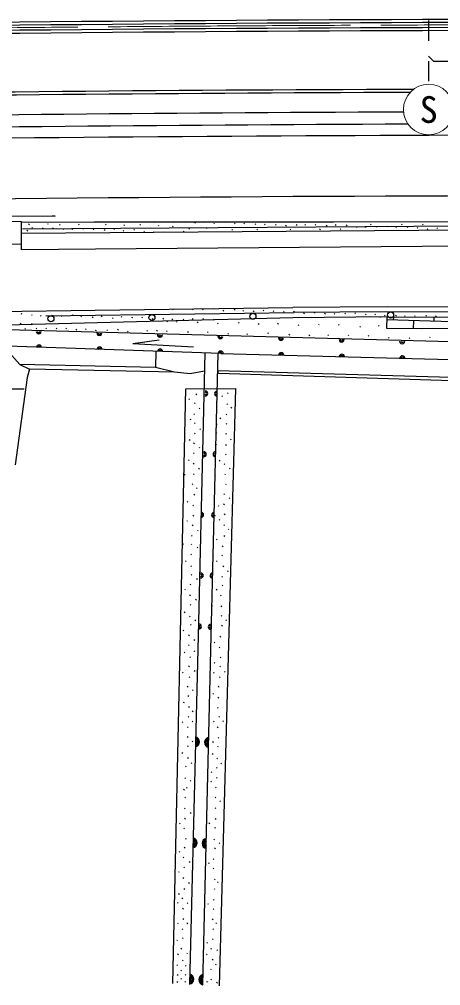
# Model space of a CAD drawing. Units: millimetres, scale not verified. Extents: x 40000 to 680000, y 20000 to 380000.
# Drawn here: x 375131 to 395990, y 242202 to 289989 of the extents above; entities that cross this region are included whole.
import ezdxf
from ezdxf.enums import TextEntityAlignment as Align

# ---------------------------------------------------------------- set-up
doc = ezdxf.new("R2010")
doc.units = ezdxf.units.MM
doc.header["$LTSCALE"] = 1000
doc.linetypes.add('CHAIN', pattern=[18.5, 12, -1.5, 3.5, -1.5])
for name, color, linetype, lineweight in [('M-BGD', 7, 'Continuous', 25), ('M-BMK', 2, 'CHAIN', 13), ('M-BMK-OTRS', 5, 'Continuous', 25), ('M-STR-HTXT', 7, 'Continuous', 13), ('M-STR-STR1', 1, 'Continuous', 25), ('M-STR-STRC', 7, 'Continuous', 25)]:
    doc.layers.add(name, color=color, linetype=linetype, lineweight=lineweight)
doc.styles.add('ＭＳ ゴシック', font='')
doc.styles.get('ＭＳ ゴシック').set_extended_font_data('MS Gothic')

msp = doc.modelspace()

# ---------------------------------------------------------------- linework, layer by layer
at = {"layer": 'M-BGD'}
for p, q in [((395384, 289923), (395387, 288923)), ((395639, 287924), (395389, 288173)), ((395389, 287923), (395392, 286923)), ((395639, 287924), (396639, 287927)), ((373750, 280275), (376902, 280248)), ((376902, 280248), (376750, 280254)), ((375234, 279978), (374144, 279988)), ((375233, 278585), (375234, 279978)), ((375233, 279413), (397313, 279573)), ((375234, 279978), (378850, 279957)), ((375262, 279680), (375260, 279679)), ((398280, 279763), (375283, 279613)), ((375539, 279559), (375508, 279520)), ((375615, 279872), (375584, 279833)), ((375788, 279695), (375757, 279656)), ((376314, 279683), (376283, 279643)), ((376551, 279876), (376520, 279836)), ((376807, 279670), (376776, 279631)), ((377157, 279847), (377126, 279808)), ((377339, 279631), (377308, 279591)), ((377772, 279614), (377741, 279575)), ((378090, 279858), (378059, 279819)), ((378307, 279645), (378276, 279606)), ((378813, 279613), (378782, 279574)), ((390696, 279951), (378850, 279957)), ((379360, 279594), (379329, 279554)), ((379431, 279858), (379399, 279819)), ((379840, 279630), (379809, 279591)), ((380338, 279827), (380307, 279787)), ((380832, 279603), (380801, 279564)), ((381122, 279849), (381091, 279810)), ((381802, 279955), (381794, 279945)), ((382028, 279794), (381997, 279755)), ((382746, 279759), (382715, 279720)), ((382766, 279955), (382755, 279941)), ((383332, 279954), (383307, 279922)), ((383554, 279648), (383523, 279609)), ((383839, 279953), (383808, 279913)), ((384263, 279954), (384243, 279928)), ((384427, 279681), (384396, 279641)), ((384784, 279914), (384753, 279875)), ((385310, 279953), (385288, 279926)), ((385681, 279603), (385650, 279564)), ((385815, 279912), (385784, 279873)), ((386274, 279915), (386243, 279876)), ((386834, 279876), (386803, 279837)), ((386925, 279619), (386893, 279580)), ((387302, 279860), (387271, 279821)), ((387839, 279843), (387808, 279804)), ((388337, 279807), (388306, 279768)), ((388574, 279619), (388543, 279580)), ((388863, 279840), (388832, 279801)), ((389301, 279851), (389270, 279812)), ((389808, 279844), (389777, 279804)), ((390028, 279623), (389997, 279584)), ((390348, 279805), (390317, 279765)), ((400548, 279996), (390696, 279951)), ((390795, 279836), (390764, 279797)), ((391045, 279627), (391014, 279588)), ((391339, 279824), (391308, 279785)), ((391849, 279727), (391818, 279688)), ((392307, 279733), (392276, 279694)), ((392545, 279864), (392514, 279824)), ((392843, 279743), (392812, 279704)), ((393359, 279761), (393328, 279722)), ((393808, 279729), (393777, 279690)), ((394086, 279860), (394055, 279821)), ((394361, 279731), (394330, 279691)), ((394858, 279698), (394827, 279658)), ((395126, 279862), (395095, 279823)), ((395349, 279636), (395318, 279597)), ((395835, 279679), (395804, 279639)), ((380307, 279549), (380276, 279510)), ((381332, 279504), (381301, 279465)), ((381793, 279484), (381774, 279460)), ((382332, 279479), (382320, 279464)), ((383277, 279508), (383247, 279471)), ((383802, 279477), (383801, 279475)), ((374156, 278870), (375233, 278882)), ((378899, 278627), (375233, 278585)), ((397347, 278776), (378899, 278627)), ((378891, 275603), (388666, 275733)), ((393336, 275769), (388666, 275733)), ((404356, 275720), (393336, 275769)), ((369817, 275482), (378891, 275603)), ((375247, 275434), (375216, 275395)), ((375758, 275378), (375727, 275339)), ((376214, 275346), (376183, 275307)), ((376446, 275325), (388743, 275484)), ((376765, 275351), (376734, 275312)), ((377240, 275331), (377209, 275292)), ((377771, 275377), (377740, 275338)), ((378204, 275314), (378173, 275274)), ((378765, 275270), (378734, 275231)), ((379222, 275323), (379191, 275284)), ((380202, 275301), (380171, 275262)), ((380724, 275259), (380693, 275219)), ((381224, 275262), (381193, 275222)), ((382747, 275654), (382719, 275619)), ((383214, 275660), (383206, 275650)), ((383719, 275667), (383689, 275629)), ((384228, 275660), (384197, 275621)), ((384748, 275681), (384725, 275652)), ((385245, 275602), (385214, 275563)), ((385800, 275648), (385769, 275609)), ((386224, 275593), (386193, 275554)), ((386744, 275570), (386713, 275531)), ((387236, 275610), (387205, 275570)), ((387727, 275580), (387696, 275541)), ((388245, 275544), (388214, 275505)), ((393337, 275269), (388670, 275233)), ((388738, 275551), (388707, 275512)), ((393261, 275518), (388743, 275484)), ((389225, 275468), (389194, 275429)), ((389758, 275505), (389727, 275466)), ((390275, 275450), (390244, 275411)), ((390743, 275440), (390711, 275401)), ((391281, 275457), (391250, 275418)), ((391767, 275477), (391736, 275438)), ((392293, 275414), (392262, 275375)), ((392764, 275414), (392733, 275374)), ((393002, 275266), (392983, 275242)), ((393236, 275367), (393205, 275328)), ((404279, 275470), (393261, 275518)), ((393319, 274706), (393337, 275269)), ((393337, 275269), (404354, 275220)), ((393660, 275127), (393664, 275267)), ((393792, 275356), (393761, 275317)), ((394222, 275329), (394191, 275290)), ((394718, 275327), (394687, 275288)), ((395288, 275348), (395257, 275309)), ((395659, 275070), (395664, 275258)), ((395760, 275319), (395729, 275280)), ((388670, 275233), (374502, 274857)), ((375205, 274957), (375173, 274918)), ((375760, 274946), (375729, 274907)), ((379777, 275235), (379746, 275196)), ((381424, 275041), (381417, 275032)), ((381745, 275202), (381714, 275163)), ((382264, 275203), (382233, 275164)), ((382461, 275068), (382436, 275036)), ((382718, 275172), (382687, 275133)), ((382947, 275053), (382916, 275014)), ((383271, 275166), (383240, 275127)), ((383723, 275192), (383692, 275153)), ((383963, 275022), (383932, 274983)), ((384243, 275198), (384212, 275159)), ((384778, 275168), (384747, 275129)), ((384968, 274966), (384937, 274927)), ((386017, 274998), (385986, 274958)), ((386990, 274943), (386959, 274904)), ((387940, 274957), (387908, 274918)), ((388973, 274886), (388942, 274847)), ((389966, 274898), (389935, 274859)), ((390961, 274900), (390930, 274861)), ((392020, 274799), (391989, 274760)), ((392950, 274849), (392919, 274810)), ((393332, 275137), (410866, 274634)), ((394648, 274699), (394659, 275099)), ((374525, 274655), (401983, 273915)), ((375443, 274701), (375412, 274662)), ((375993, 274724), (375962, 274685)), ((376481, 274716), (376450, 274677)), ((376981, 274716), (376950, 274677)), ((377464, 274715), (377433, 274676)), ((377962, 274664), (377931, 274625)), ((378443, 274683), (378412, 274644)), ((378926, 274615), (378895, 274576)), ((379502, 274641), (379471, 274602)), ((380017, 274664), (379986, 274625)), ((380522, 274570), (380491, 274531)), ((381473, 274599), (381442, 274560)), ((381950, 274611), (381919, 274572)), ((382446, 274584), (382415, 274545)), ((383484, 274544), (383453, 274505)), ((384476, 274538), (384445, 274499)), ((385487, 274455), (385456, 274416)), ((386425, 274439), (386394, 274399)), ((387457, 274479), (387426, 274440)), ((388512, 274416), (388481, 274377)), ((389501, 274380), (389470, 274341)), ((390440, 274389), (390409, 274350)), ((391433, 274378), (391402, 274339)), ((392425, 274358), (392394, 274319)), ((395014, 274698), (394986, 274662)), ((395490, 274695), (395487, 274692)), ((385099, 273464), (374539, 273819)), ((380754, 273964), (382048, 274142)), ((380754, 273964), (383748, 273786)), ((393444, 274254), (393413, 274215)), ((394458, 274246), (394427, 274207)), ((395459, 274273), (395428, 274233)), ((375156, 272923), (374507, 273641)), ((381896, 273571), (381869, 272769)), ((384321, 273490), (383979, 259495)), ((384629, 259479), (384971, 273468)), ((385099, 273464), (437411, 272078)), ((381869, 272769), (375156, 272923)), ((375156, 272923), (375636, 272694)), ((375636, 272694), (375526, 272279)), ((382818, 272537), (375636, 272694)), ((382818, 272537), (381869, 272769)), ((383585, 272464), (382818, 272537)), ((384299, 272588), (383585, 272464)), ((384950, 272620), (399601, 272200)), ((384991, 272473), (384956, 272620)), ((399320, 272027), (384991, 272473)), ((375526, 272279), (374919, 267955)), ((375379, 271693), (374094, 271705)), ((382731, 242313), (383379, 271711)), ((383377, 271518), (383375, 271515)), ((383379, 271711), (385838, 271731)), ((383900, 271462), (383869, 271423)), ((385838, 271731), (385021, 242202)), ((385469, 271521), (385438, 271482)), ((383554, 271228), (383522, 271189)), ((383839, 271022), (383808, 270983)), ((384923, 271039), (384911, 271024)), ((385186, 271371), (385155, 271332)), ((385437, 270977), (385406, 270937)), ((383806, 270481), (383775, 270442)), ((384066, 270763), (384035, 270724)), ((385630, 270802), (385599, 270762)), ((383612, 270213), (383581, 270174)), ((383839, 270039), (383808, 270000)), ((385085, 270280), (385054, 270241)), ((385399, 270470), (385368, 270430)), ((385408, 270001), (385377, 269961)), ((383833, 269529), (383802, 269490)), ((384093, 269745), (384062, 269706)), ((384897, 269533), (384874, 269504)), ((384925, 269993), (384894, 269954)), ((383574, 269207), (383542, 269167)), ((383786, 269043), (383755, 269004)), ((385379, 269505), (385348, 269466)), ((385614, 269229), (385583, 269190)), ((384058, 268816), (384027, 268777)), ((384897, 268982), (384866, 268942)), ((385376, 268959), (385345, 268920)), ((383321, 268503), (383308, 268487)), ((383540, 268213), (383508, 268174)), ((383790, 268554), (383759, 268514)), ((384858, 268490), (384849, 268478)), ((385056, 268182), (385025, 268142)), ((385366, 268490), (385335, 268451)), ((383768, 268034), (383737, 267995)), ((384035, 267786), (384004, 267747)), ((385306, 268012), (385275, 267973)), ((385566, 267794), (385535, 267755)), ((383323, 267489), (383292, 267449)), ((383793, 267514), (383762, 267475)), ((384846, 267453), (384823, 267424)), ((385329, 267503), (385298, 267464)), ((383724, 267024), (383693, 266985)), ((383939, 266824), (383908, 266785)), ((385362, 267009), (385331, 266970)), ((383278, 266493), (383264, 266475)), ((383801, 266504), (383770, 266465)), ((385291, 266524), (385260, 266485)), ((385555, 266325), (385524, 266286)), ((383475, 266143), (383444, 266104)), ((383759, 265970), (383728, 265931)), ((384998, 265938), (384967, 265899)), ((385266, 266022), (385235, 265983)), ((383253, 265510), (383242, 265497)), ((383752, 265465), (383721, 265426)), ((384818, 265462), (384787, 265422)), ((385057, 265259), (385026, 265220)), ((385305, 265532), (385274, 265493)), ((383448, 265196), (383417, 265157)), ((383724, 264984), (383693, 264945)), ((385282, 264991), (385251, 264952)), ((385494, 264780), (385463, 264741)), ((383688, 264466), (383657, 264426)), ((383976, 264714), (383945, 264675)), ((384930, 264288), (384899, 264249)), ((385292, 264458), (385261, 264419)), ((383242, 264064), (383211, 264025)), ((383663, 264041), (383632, 264002)), ((383968, 263886), (383937, 263847)), ((385210, 263950), (385179, 263910)), ((383199, 263487), (383198, 263485)), ((383658, 263539), (383627, 263500)), ((384751, 263499), (384726, 263469)), ((385186, 263498), (385155, 263459)), ((383393, 263212), (383362, 263172)), ((383647, 262967), (383616, 262928)), ((384931, 263215), (384900, 263176)), ((385240, 262956), (385209, 262917)), ((383666, 262542), (383635, 262503)), ((385187, 262437), (385156, 262398)), ((385461, 262713), (385430, 262674)), ((383626, 262057), (383595, 262017)), ((383928, 262330), (383897, 262290)), ((385206, 262008), (385175, 261969)), ((383349, 261797), (383318, 261758)), ((383589, 261527), (383558, 261488)), ((384693, 261529), (384679, 261511)), ((384913, 261803), (384882, 261764)), ((385122, 261511), (385091, 261472)), ((383628, 261052), (383597, 261012)), ((383878, 261309), (383847, 261269)), ((384689, 261004), (384666, 260975)), ((385142, 260981), (385111, 260942)), ((383317, 260681), (383286, 260642)), ((383585, 260479), (383554, 260440)), ((385158, 260509), (385127, 260470)), ((383638, 260063), (383607, 260024)), ((383847, 260290), (383816, 260251)), ((385168, 260025), (385137, 259986)), ((385385, 260293), (385354, 260254)), ((383271, 259790), (383240, 259751)), ((383544, 259545), (383513, 259505)), ((383979, 259495), (383559, 242273)), ((385094, 259483), (385063, 259444)), ((383543, 259063), (383511, 259023)), ((383797, 259318), (383766, 259279)), ((384209, 242257), (384629, 259479)), ((384814, 259193), (384783, 259153)), ((383326, 258698), (383295, 258658)), ((383811, 258754), (383780, 258714)), ((385059, 258948), (385028, 258909)), ((383600, 258468), (383569, 258429)), ((384614, 258518), (384605, 258508)), ((384807, 258187), (384776, 258148)), ((385102, 258454), (385071, 258415)), ((383246, 257709), (383215, 257670)), ((383541, 258016), (383510, 257976)), ((383819, 257782), (383788, 257743)), ((384774, 257692), (384743, 257653)), ((385096, 258003), (385065, 257964)), ((385324, 257745), (385293, 257706)), ((383571, 257480), (383540, 257441)), ((385070, 257476), (385039, 257437)), ((383479, 257008), (383448, 256969)), ((383735, 256835), (383704, 256796)), ((384573, 256964), (384567, 256957)), ((384739, 256650), (384708, 256610)), ((385002, 257008), (384971, 256969)), ((383283, 256214), (383252, 256174)), ((383508, 256545), (383477, 256506)), ((384994, 256463), (384963, 256424)), ((383538, 256002), (383507, 255963)), ((383727, 255786), (383696, 255747)), ((384975, 255963), (384944, 255924)), ((383023, 255493), (383022, 255491)), ((383225, 255257), (383194, 255217)), ((383527, 255513), (383496, 255474)), ((383726, 255289), (383695, 255249)), ((384774, 255287), (384742, 255247)), ((385039, 255512), (385008, 255473)), ((385244, 255298), (385213, 255259)), ((383483, 255004), (383451, 254965)), ((384955, 254994), (384924, 254954)), ((383005, 254560), (383001, 254555)), ((383473, 254516), (383442, 254476)), ((383724, 254299), (383693, 254260)), ((384723, 254269), (384692, 254229)), ((385003, 254475), (384972, 254436)), ((383481, 254056), (383450, 254017)), ((384965, 254032), (384934, 253993)), ((383214, 253729), (383183, 253690)), ((383482, 253481), (383451, 253442)), ((384707, 253676), (384676, 253636)), ((384935, 253452), (384904, 253413)), ((383388, 253055), (383357, 253016)), ((383673, 253226), (383642, 253187)), ((384924, 252995), (384893, 252955)), ((385142, 253211), (385111, 253172)), ((383362, 252479), (383331, 252440)), ((383625, 252355), (383594, 252315)), ((384644, 252320), (384613, 252281)), ((384662, 252778), (384631, 252739)), ((384919, 252499), (384888, 252460)), ((383294, 251916), (383263, 251876)), ((383444, 252002), (383413, 251963)), ((384873, 252019), (384842, 251980)), ((383351, 251525), (383320, 251486)), ((384865, 251530), (384834, 251491)), ((382924, 251048), (382924, 251047)), ((383341, 250985), (383310, 250946)), ((384852, 251004), (384821, 250965)), ((385089, 251350), (385058, 251310)), ((383343, 250481), (383311, 250442)), ((383621, 250764), (383590, 250724)), ((384859, 250467), (384828, 250427)), ((383100, 250238), (383069, 250199)), ((383309, 249989), (383278, 249950)), ((384551, 250247), (384519, 250207)), ((384834, 250020), (384803, 249981)), ((383382, 249477), (383351, 249437)), ((384786, 249455), (384755, 249416)), ((383319, 249049), (383288, 249010)), ((384831, 249016), (384800, 248977)), ((385051, 249270), (385020, 249231)), ((383074, 248838), (383043, 248799)), ((383281, 248562), (383250, 248523)), ((383302, 248062), (383271, 248023)), ((383565, 248339), (383534, 248300)), ((384520, 248271), (384489, 248232)), ((384757, 248015), (384726, 247976)), ((384764, 248475), (384733, 248436)), ((383035, 247832), (383004, 247793)), ((383260, 247547), (383229, 247508)), ((383543, 247296), (383512, 247257)), ((384822, 247474), (384791, 247435)), ((384977, 247335), (384946, 247296)), ((383043, 246753), (383012, 246714)), ((383312, 247000), (383281, 246961)), ((384801, 246997), (384770, 246958)), ((382996, 246321), (382965, 246282)), ((383215, 246540), (383184, 246501)), ((383471, 246298), (383440, 246259)), ((384488, 246250), (384457, 246211)), ((384779, 246471), (384748, 246432)), ((383236, 246028), (383205, 245989)), ((384767, 246004), (384735, 245965)), ((382986, 245292), (382955, 245253)), ((383260, 245521), (383229, 245482)), ((383463, 245302), (383432, 245262)), ((384717, 245505), (384686, 245466)), ((384894, 245314), (384863, 245275)), ((383230, 245013), (383199, 244974)), ((384738, 245013), (384707, 244974)), ((382953, 244454), (382922, 244415)), ((383244, 244567), (383213, 244527)), ((384441, 244337), (384410, 244298)), ((384723, 244525), (384692, 244486)), ((382987, 243769), (382956, 243730)), ((383156, 244049), (383125, 244010)), ((383448, 243813), (383417, 243774)), ((384436, 243762), (384405, 243722)), ((384636, 244036), (384605, 243997)), ((384935, 243981), (384904, 243942)), ((383235, 243469), (383204, 243430)), ((384707, 243506), (384676, 243467)), ((384878, 243266), (384847, 243227)), ((382959, 243233), (382928, 243193)), ((383155, 242975), (383123, 242936)), ((383376, 242757), (383344, 242718)), ((383388, 243207), (383357, 243168)), ((384620, 243017), (384589, 242978)), ((382958, 242401), (382927, 242362)), ((382982, 242750), (382951, 242711)), ((383164, 242559), (383133, 242520)), ((383351, 242408), (383320, 242369)), ((384438, 242404), (384407, 242365)), ((384646, 242529), (384615, 242490)), ((384920, 242369), (384889, 242330))]:
    msp.add_line(p, q, dxfattribs=at)
for centre in [(376697, 275179), (381697, 275243), (386697, 275307), (393510, 275367)]:
    msp.add_circle(centre, 150, dxfattribs=at)
for centre, radius, start, end in [((406019, -2705540), 2990966, 90.22733, 90.9143), ((376091, 274556), 125, 178.4577, 358.4577), ((376091, 274556), 62.5, 178.4577, 358.4577), ((379090, 274475), 125, 178.4577, 358.4577), ((379090, 274475), 62.5, 178.4577, 358.4577), ((382089, 274394), 125, 178.4577, 358.4577), ((382089, 274394), 62.5, 178.4577, 358.4577), ((385087, 274313), 125, 178.4577, 358.4577), ((385087, 274313), 62.5, 178.4577, 358.4577), ((376104, 273766), 125, 358.0747, 178.0747), ((376104, 273766), 62.5, 358.0747, 178.0747), ((388086, 274233), 125, 178.4577, 358.4577), ((388086, 274233), 62.5, 178.4577, 358.4577), ((391085, 274152), 125, 178.4577, 358.4577), ((391085, 274152), 62.5, 178.4577, 358.4577), ((394084, 274071), 125, 178.4577, 358.4577), ((394084, 274071), 62.5, 178.4577, 358.4577), ((379103, 273665), 125, 358.0747, 178.0747), ((379103, 273665), 62.5, 358.0747, 178.0747), ((382101, 273565), 125, 358.0747, 178.0747), ((382101, 273565), 62.5, 358.0747, 178.0747), ((385100, 273461), 125, 358.4823, 178.4823), ((385100, 273461), 62.5, 358.4823, 178.4823), ((388098, 273384), 125, 358.4823, 178.4823), ((388098, 273384), 62.5, 358.4823, 178.4823), ((391097, 273305), 125, 358.4823, 178.4823), ((391097, 273305), 62.5, 358.4823, 178.4823), ((394096, 273225), 125, 358.4823, 178.4823), ((394096, 273225), 62.5, 358.4823, 178.4823), ((384333, 271483), 125, 268.6015, 88.6015), ((384333, 271483), 62.5, 268.6015, 88.6015), ((384922, 271476), 125, 88.6015, 268.6015), ((384922, 271476), 62.5, 88.6015, 268.6015), ((384259, 268484), 125, 268.6015, 88.6015), ((384849, 268477), 125, 88.6015, 268.6015), ((384259, 268484), 62.5, 268.6015, 88.6015), ((384849, 268477), 62.5, 88.6015, 268.6015), ((384131, 265486), 125, 268.6015, 88.6015), ((384131, 265486), 62.5, 268.6015, 88.6015), ((384775, 265478), 125, 88.6015, 268.6015), ((384775, 265478), 62.5, 88.6015, 268.6015), ((384113, 262486), 125, 268.6015, 88.6015), ((384113, 262486), 62.5, 268.6015, 88.6015), ((384702, 262479), 125, 88.6015, 268.6015), ((384702, 262479), 62.5, 88.6015, 268.6015), ((384022, 259957), 125, 268.6015, 88.6015), ((384022, 259957), 62.5, 268.6015, 88.6015), ((384611, 259949), 125, 88.6015, 268.6015), ((384611, 259949), 62.5, 88.6015, 268.6015), ((383795, 254261), 256, 281.2819, 75.9211), ((383793, 254261), 208, 284.8617, 72.3413), ((383789, 254261), 162, 291.2214, 65.9816), ((383776, 254261), 125, 305.4714, 51.7316), ((384557, 254230), 256, 101.2819, 255.9211), ((384559, 254230), 208, 104.8617, 252.3413), ((384563, 254229), 162, 111.2214, 245.9816), ((384576, 254229), 125, 125.4714, 231.7316), ((383673, 249272), 256, 281.2819, 75.9211), ((383671, 249272), 208, 284.8617, 72.3413), ((384435, 249231), 256, 101.2819, 255.9211), ((383667, 249272), 162, 291.2214, 65.9816), ((383655, 249273), 125, 305.4714, 51.7316), ((384437, 249231), 208, 104.8617, 252.3413), ((384441, 249231), 162, 111.2214, 245.9816), ((384454, 249231), 125, 125.4714, 231.7316), ((383509, 242524), 256, 281.2819, 75.9211), ((383507, 242524), 208, 284.8617, 72.3413), ((383502, 242524), 162, 291.2214, 65.9816), ((383490, 242524), 125, 305.4714, 51.7316), ((384271, 242497), 256, 101.2819, 255.9211), ((384273, 242497), 208, 104.8617, 252.3413), ((384277, 242497), 162, 111.2214, 245.9816), ((384289, 242497), 125, 125.4714, 231.7316)]:
    msp.add_arc(centre, radius, start, end, dxfattribs=at)
at = {"layer": 'M-BMK'}
msp.add_arc((404367, -2684550), 2974273, 88.4654, 95.20565, dxfattribs=at)
at = {"layer": 'M-BMK-OTRS'}
msp.add_line((401395, 274667), (393319, 274706), dxfattribs=at)
at = {"layer": 'M-STR-HTXT'}
msp.add_circle((395396, 285527), 1250, dxfattribs=at)
at = {"layer": 'M-STR-STR1'}
msp.add_arc((406019, -2705588), 2990414, 90.22307, 90.91722, dxfattribs=at)
at = {"layer": 'M-STR-STRC'}
for centre, radius, start, end in [((404422, -2705406), 2995395, 88.47716, 92.23207), ((404422, -2705406), 2995245, 88.47716, 92.23207), ((404422, -2705406), 2994995, 88.47716, 92.23212), ((404422, -2705406), 2994845, 88.47716, 92.23212), ((404424, -2705331), 2991870, 90.18735, 90.89788), ((404424, -2705331), 2991720, 90.19053, 90.8931), ((404987, -2705506), 2989770, 89.4113, 90.9089), ((404987, -2705506), 2986770, 88.4982, 92.24462)]:
    msp.add_arc(centre, radius, start, end, dxfattribs=at)

# ---------------------------------------------------------------- texts
at = {"layer": 'M-STR-HTXT', "style": 'ＭＳ ゴシック'}
msp.add_text('S', height=1320, dxfattribs=at).set_placement((395396, 285527), align=Align.MIDDLE_CENTER)

doc.saveas('drawing.dxf')
